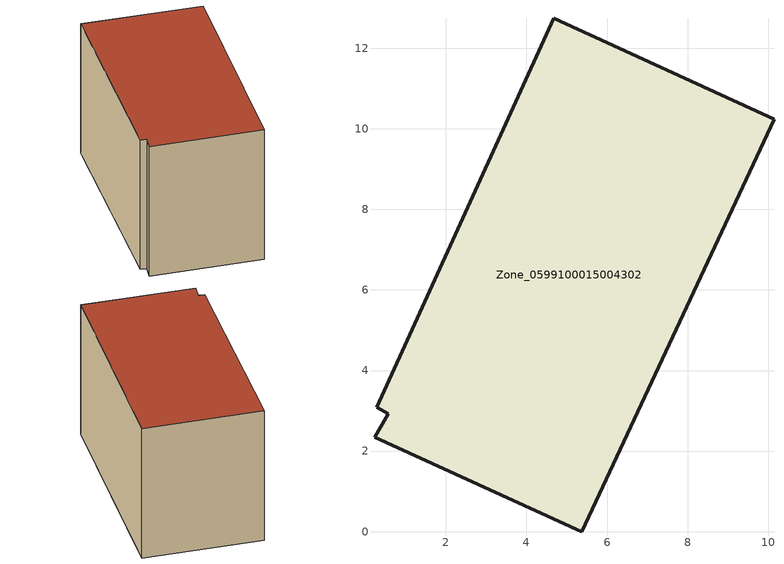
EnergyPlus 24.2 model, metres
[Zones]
Zone_0599100015004302
 floor ground (C_G): 0.23,2.35 0.56,2.92 0.29,3.08 4.68,12.74 10.14,10.24 5.38,0 z0.82
 wall outside (C_F): 10.14,10.24 4.68,12.74 0.29,3.08 0.56,2.92 0.23,2.35 5.38,0 10.14,10.24 z0.82:8.07
 roof outside (C_R): 0.56,2.92 0.23,2.35 5.38,0 10.14,10.24 4.68,12.74 0.29,3.08 z8.07
[BUILDING]
Pand.0599100015004302: North Axis=0; Terrain=City; Loads Convergence Tolerance Value=0.04; Temperature Convergence Tolerance Value=0.4; Solar Distribution=FullExterior; Maximum Number of Warmup Days=25; Minimum Number of Warmup Days=1
[Site:Location]
Rotterdam.The.Hague.AP_ZH_NLD Design_Conditions: Latitude=51.96; Longitude=4.45; Time Zone=1; Elevation=-4.5
[SITE:GROUNDTEMPERATURE:BUILDINGSURFACE]
18, 18, 18, 18, 18, 18, 18, 18, 18, 18, 18, 18
[MATERIAL] Thermal Absorptance=0.9; Solar Absorptance=0.7; Visible Absorptance=0.7
Name | Roughness | Thickness | Conductivity | Density | Specific Heat
G.TI.1965-1974 | MediumSmooth | 0.15 | 0.882353 | 540 | 1210
F.TI.1965-1974 | Rough | 0.3 | 0.697674 | 1920 | 840
R.TI.1965-1974 | MediumRough | 0.2 | 0.232558 | 1500 | 1000
[CONSTRUCTION]
C_G: G.TI.1965-1974
C_F: F.TI.1965-1974
C_R: R.TI.1965-1974
[ZONE]
Zone_0599100015004302: Type=1; Multiplier=1; Ceiling Height=Autocalculate; Volume=Autocalculate; Floor Area=autocalculate; Part of Total Floor Area=Yes
[ZONEINFILTRATION:DESIGNFLOWRATE]
Infil_Zone_0599100015004302: Zone or ZoneList or Space or SpaceList=Zone_0599100015004302; Schedule=AlwaysOn; Design Flow Rate Calculation Method=Flow/Area; Flow Rate per Floor Area=0.003; Constant Term Coefficient=1; Temperature Term Coefficient=0; Velocity Term Coefficient=0; Velocity Squared Term Coefficient=0
[HVACTEMPLATE:ZONE:IDEALLOADSAIRSYSTEM]
Zone_0599100015004302: Maximum Heating Supply Air Temperature=50; Minimum Cooling Supply Air Temperature=13; Maximum Heating Supply Air Humidity Ratio=0.0156; Minimum Cooling Supply Air Humidity Ratio=0.0077; Heating Limit=NoLimit; Cooling Limit=NoLimit; Dehumidification Control Type=ConstantSensibleHeatRatio; Cooling Sensible Heat Ratio=0.7; Dehumidification Setpoint=60; Humidification Control Type=None; Humidification Setpoint=30; Outdoor Air Method=None; Outdoor Air Flow Rate per Person=0.00944; Outdoor Air Flow Rate per Zone Floor Area=0; Outdoor Air Flow Rate per Zone=0; Demand Controlled Ventilation Type=None; Outdoor Air Economizer Type=NoEconomizer; Heat Recovery Type=None; Sensible Heat Recovery Effectiveness=0.7; Latent Heat Recovery Effectiveness=0.65
[ZONECONTROL:THERMOSTAT]
ThermostatControl_Zone_0599100015004302: Zone or ZoneList=Zone_0599100015004302; Control Type Schedule=DualSetpointControlType; Control 1=Thermostat_Zone_0599100015004302; Temperature Difference Between Cutout And Setpoint=0
[THERMOSTATSETPOINT:DUALSETPOINT]
Thermostat_Zone_0599100015004302: Heating Setpoint Temperature Schedule=HeatingSetpoint_Zone_0599100015004302; Cooling Setpoint Temperature Schedule=CoolingSetpoint_Zone_0599100015004302
[SCHEDULE:COMPACT]
HeatingSetpoint_Zone_0599100015004302: Through: 12/31, For: AllDays, Until: 24:00, 21
CoolingSetpoint_Zone_0599100015004302: Through: 12/31, For: AllDays, Until: 24:00, 24
DualSetpointControlType: Through: 12/31, For: AllDays, Until: 24:00, 4
AlwaysOn: Through: 12/31, For: AllDays, Until: 24:00, 1
